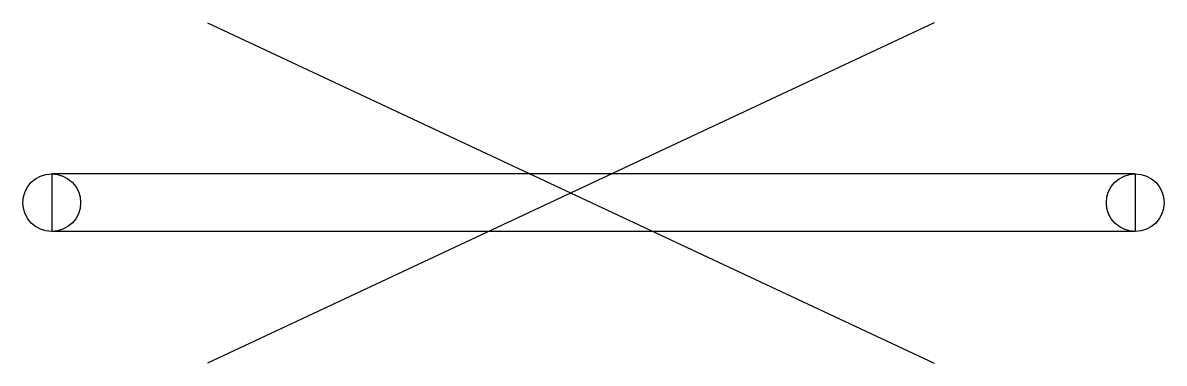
# Model space of a CAD drawing. Header units: metres. Extents: x -0.02 to 0.77, y -0.111 to 0.125.
import ezdxf

# ---------------------------------------------------------------- set-up
doc = ezdxf.new("R2010")
doc.units = ezdxf.units.M

msp = doc.modelspace()

# ---------------------------------------------------------------- linework, layer by layer
for p, q in [((0.61075, 0.12463), (0.10777, -0.11117)), ((0.10777, 0.12463), (0.61075, -0.11117)), ((0.75, 0.02), (0, 0.02)), ((0, 0.02), (0, -0.02)), ((0.75, 0.02), (0.75, -0.02)), ((0.75, -0.02), (0, -0.02))]:
    msp.add_line(p, q)
for centre in [(0, 0), (0.75, 0)]:
    msp.add_circle(centre, 0.02)

doc.saveas('drawing.dxf')
